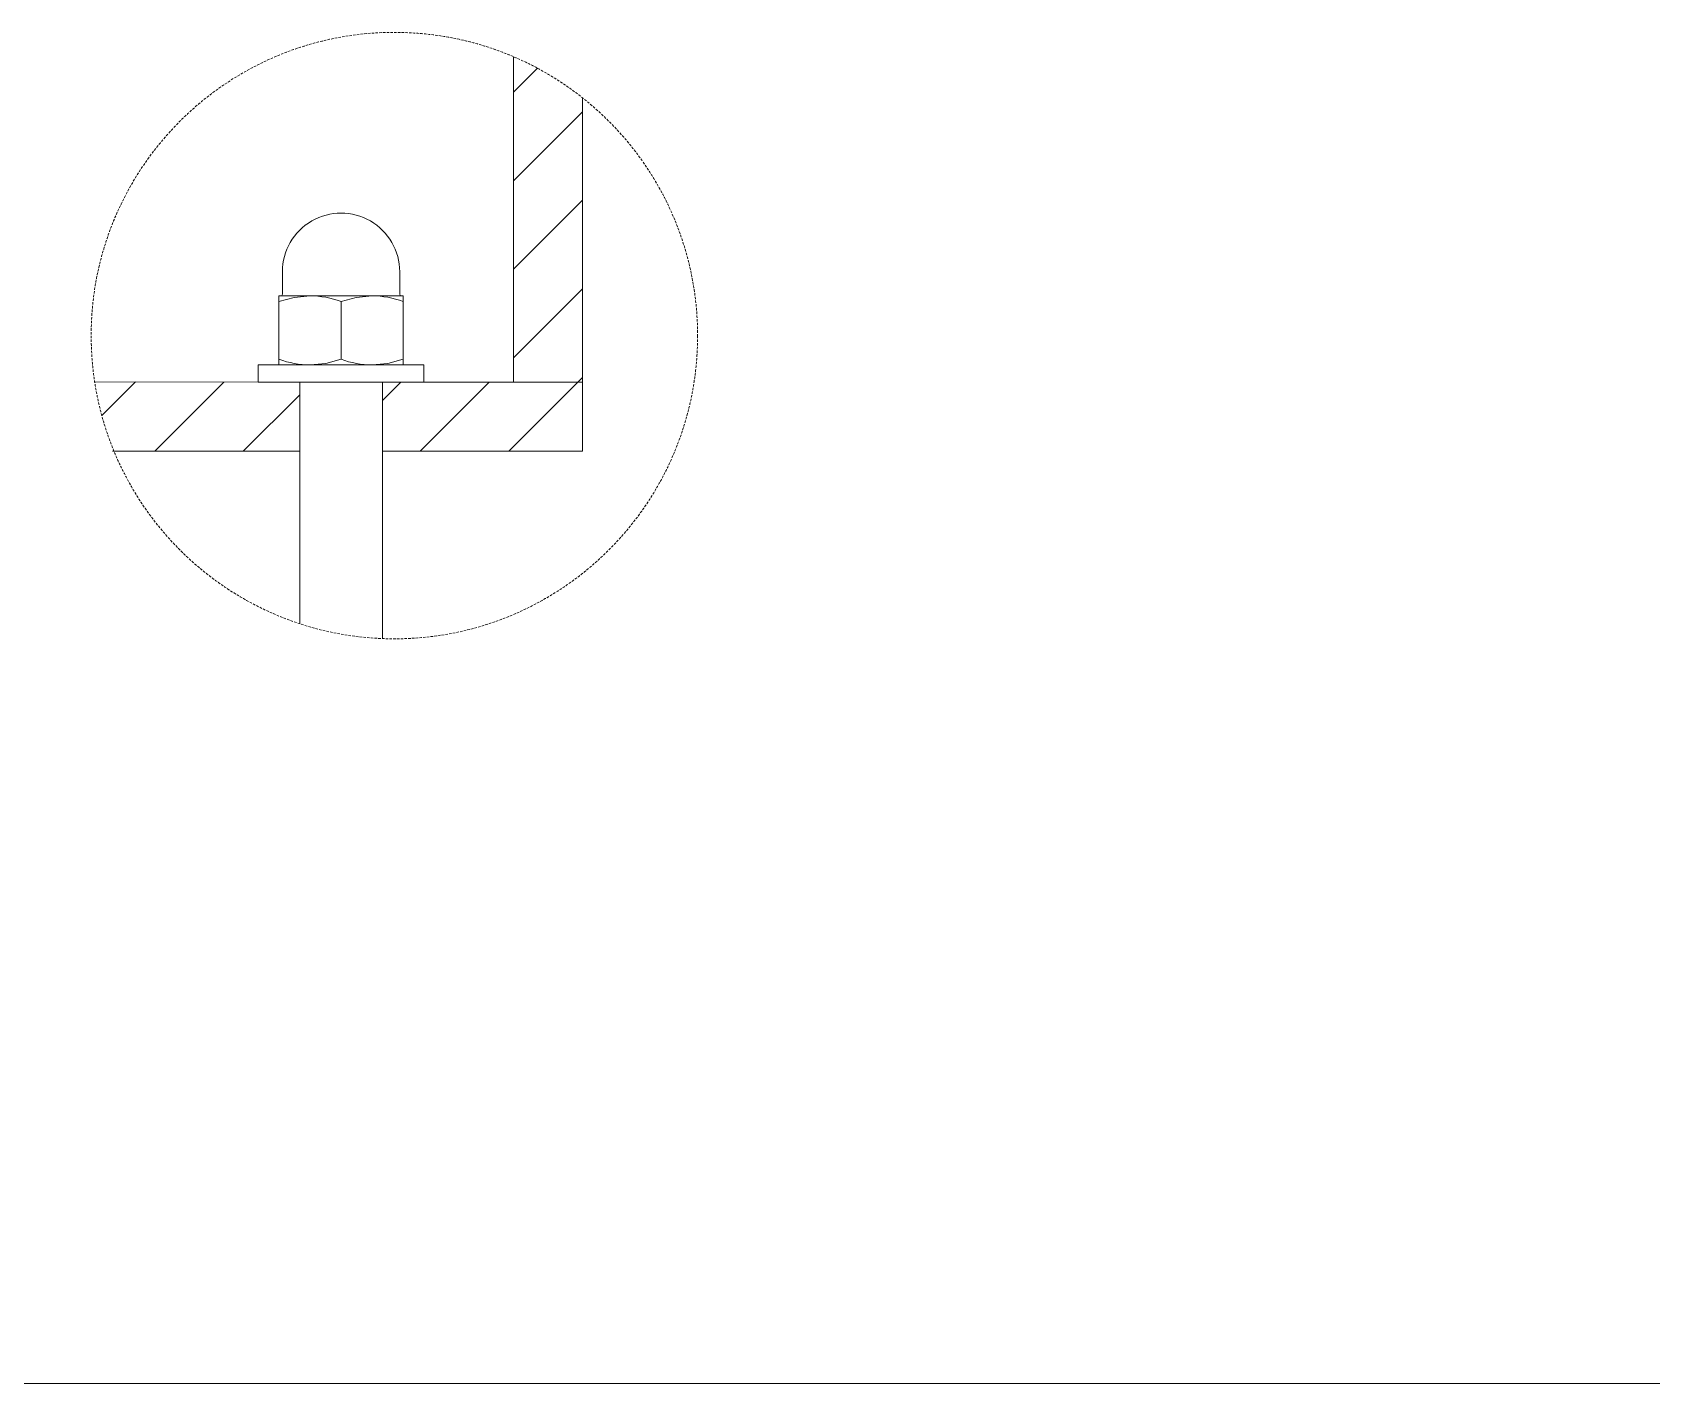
# Model space of a CAD drawing. Header units: millimetres. Extents: x -244 to 4312, y 246 to 2799.
# Drawn here: x 2090 to 2915, y 1879 to 2567 of the extents above; entities that cross this region are included whole.
import ezdxf

# ---------------------------------------------------------------- set-up
doc = ezdxf.new("R2010")
doc.units = ezdxf.units.MM
doc.linetypes.add('HIDDEN', pattern=[1.905, 1.27, -0.635])
doc.layers.add('ZANO_R', color=7, linetype='Continuous', lineweight=0)
doc.layers.add('ZANO_R_przerywana', color=7, linetype='HIDDEN', lineweight=0)

msp = doc.modelspace()

# ---------------------------------------------------------------- linework, layer by layer
at = {"layer": 'ZANO_R'}
for p, q in [((2335, 2554.39), (2335, 2388.69)), ((2335, 2536.3), (2347.22, 2548.52)), ((2370.14, 2533.48), (2370.14, 2388.69)), ((2335, 2491.22), (2370.14, 2526.36)), ((2335, 2446.14), (2370.14, 2481.28)), ((2217.28, 2444.91), (2217.28, 2433.49)), ((2277.02, 2433.49), (2277.02, 2444.91)), ((2335, 2401.06), (2370.14, 2436.2)), ((2215.53, 2429.79), (2215.53, 2432.61)), ((2231.34, 2432.61), (2215.53, 2432.61)), ((2215.53, 2429.79), (2223.27, 2431.84)), ((2215.53, 2429.79), (2215.53, 2400.3)), ((2223.27, 2431.84), (2231.34, 2432.61)), ((2262.97, 2432.61), (2231.34, 2432.61)), ((2247.15, 2429.79), (2254.9, 2431.84)), ((2247.15, 2429.79), (2247.15, 2400.3)), ((2254.9, 2431.84), (2262.97, 2432.61)), ((2278.78, 2432.61), (2262.97, 2432.61)), ((2278.78, 2429.79), (2278.78, 2432.61)), ((2278.78, 2429.79), (2278.78, 2400.3)), ((2215.53, 2397.47), (2215.53, 2400.3)), ((2247.15, 2400.3), (2239.41, 2398.25)), ((2278.78, 2400.3), (2271.03, 2398.25)), ((2278.78, 2397.47), (2278.78, 2400.3)), ((2204.99, 2397.47), (2204.99, 2388.69)), ((2289.32, 2397.47), (2204.99, 2397.47)), ((2239.41, 2398.25), (2231.34, 2397.47)), ((2271.03, 2398.25), (2262.97, 2397.47)), ((2289.32, 2388.69), (2289.32, 2397.47)), ((2121.68, 2388.77), (2226.07, 2388.69)), ((2125.32, 2371.7), (2142.38, 2388.76)), ((2152.25, 2353.55), (2187.42, 2388.72)), ((2289.32, 2388.69), (2204.99, 2388.69)), ((2226.07, 2353.55), (2226.07, 2388.69)), ((2226.07, 2388.69), (2226.07, 2265.67)), ((2268.24, 2353.55), (2268.24, 2388.69)), ((2268.24, 2388.69), (2370.14, 2388.69)), ((2268.24, 2388.69), (2268.24, 2258.07)), ((2268.24, 2379.38), (2277.55, 2388.69)), ((2287.49, 2353.55), (2322.63, 2388.69)), ((2332.57, 2353.55), (2367.71, 2388.69)), ((2370.14, 2388.69), (2335, 2388.69)), ((2367.71, 2388.69), (2370.14, 2391.12)), ((2197.33, 2353.55), (2226.07, 2382.29)), ((2226.07, 2353.55), (2130.82, 2353.55)), ((2370.14, 2353.55), (2268.24, 2353.55)), ((-243.6, 1878.59), (4311.79, 1878.59))]:
    msp.add_line(p, q, dxfattribs=at)
msp.add_lwpolyline([(2370.14, 2388.69), (2370.14, 2353.55)], dxfattribs=at)
for centre, radius, start, end in [((2247.15, 2444.91), 29.87, 359.99973, 180.00027), ((2216.41, 2433.49), 0.879, 270.00294, 359.99024), ((2277.9, 2433.49), 0.879, 180.00976, 269.99706), ((2230.94, 2384.68), 47.94, 70.22696, 89.51677), ((2262.56, 2384.68), 47.94, 70.22696, 89.51677), ((2231.75, 2445.41), 47.94, 250.22793, 269.51626), ((2263.37, 2445.41), 47.94, 250.22793, 269.51626)]:
    msp.add_arc(centre, radius, start, end, dxfattribs=at)
at = {"layer": 'ZANO_R_przerywana', "color": 1}
msp.add_circle((2274.3, 2412.38), 154.43, dxfattribs=at)

doc.saveas('drawing.dxf')
